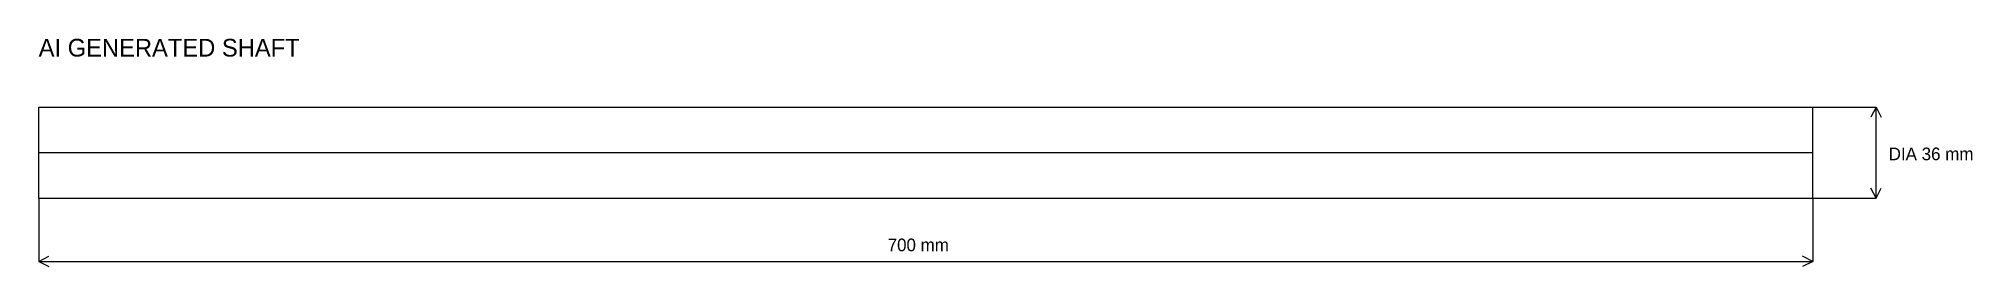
# Model space of a CAD drawing. Header units: metres. Extents: x 0 to 763, y -45 to 45.
import ezdxf

# ---------------------------------------------------------------- set-up
doc = ezdxf.new("R2010")
doc.units = ezdxf.units.M

msp = doc.modelspace()

# ---------------------------------------------------------------- linework, layer by layer
for p, q in [((0, 18), (700, 18)), ((0, -18), (0, 18)), ((700, -18), (700, 18)), ((700, 18), (725, 18)), ((725, 18), (723, 14)), ((725, -18), (725, 18)), ((725, 18), (727, 14)), ((0, 0), (700, 0)), ((725, -18), (723, -14)), ((725, -18), (727, -14)), ((0, -18), (700, -18)), ((0, -18), (0, -43)), ((700, -18), (700, -43)), ((700, -18), (725, -18)), ((0, -43), (4, -41)), ((0, -43), (700, -43)), ((0, -43), (4, -45)), ((700, -43), (696, -41)), ((700, -43), (696, -45))]:
    msp.add_line(p, q)

# ---------------------------------------------------------------- texts
for s, height, p in [('AI GENERATED SHAFT', 7, (0, 38)), ('DIA 36 mm', 5, (730, -3)), ('700 mm', 5, (335, -39))]:
    msp.add_text(s, height=height).set_placement(p)

doc.saveas('drawing.dxf')
